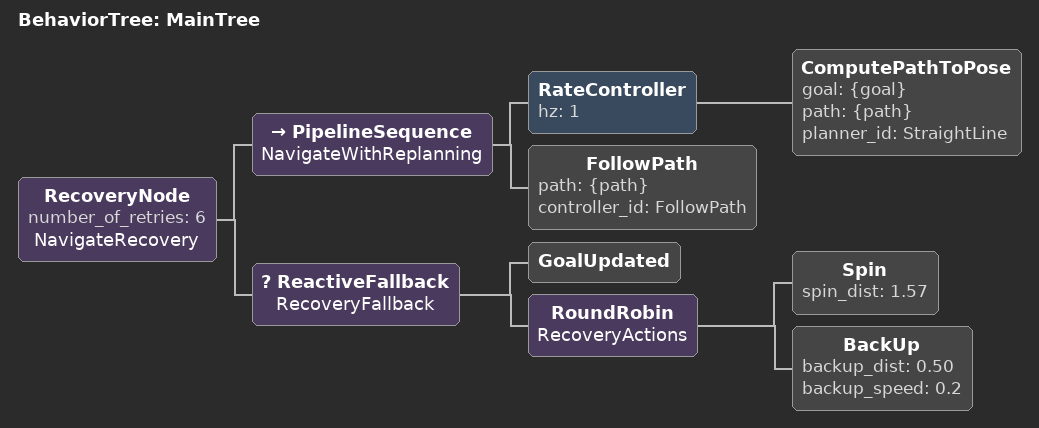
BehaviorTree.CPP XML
<root main_tree_to_execute="MainTree">
  <BehaviorTree ID="MainTree">
    <RecoveryNode number_of_retries="6" name="NavigateRecovery">
      <PipelineSequence name="NavigateWithReplanning">
        <RateController hz="1">
          <ComputePathToPose goal="{goal}" path="{path}" planner_id="StraightLine"/>
        </RateController>
        <FollowPath path="{path}" controller_id="FollowPath"/>
      </PipelineSequence>
      <ReactiveFallback name="RecoveryFallback">
        <GoalUpdated/>
        <RoundRobin name="RecoveryActions">
          <Spin spin_dist="1.57"/>
          <BackUp backup_dist="0.50" backup_speed="0.2"/>
        </RoundRobin>
      </ReactiveFallback>
    </RecoveryNode>
  </BehaviorTree>
</root>
